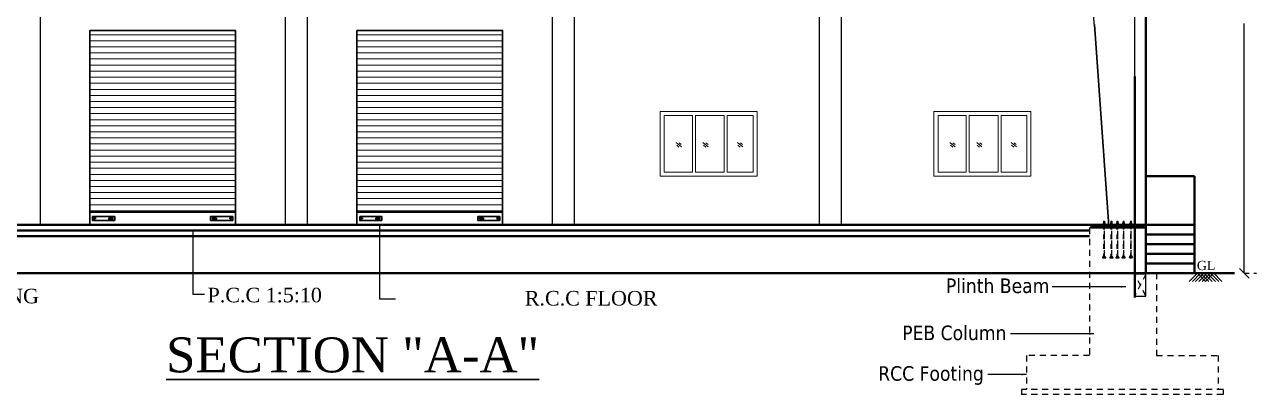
# Model space of a CAD drawing. Header units: metres. Extents: x 98347 to 98865, y -7394 to -7177.
# Drawn here: x 98585.5 to 98610.87, y -7311.54 to -7303.93 of the extents above; entities that cross this region are included whole.
import ezdxf

# ---------------------------------------------------------------- set-up
doc = ezdxf.new("R2010")
doc.units = ezdxf.units.M
doc.header["$LTSCALE"] = 0.5
doc.header["$MEASUREMENT"] = 0
doc.header["$PDMODE"] = 66
for name, pattern in [('CENTER', [2, 1.25, -0.25, 0.25, -0.25]), ('DASHDOT', [1, 0.5, -0.25, 0, -0.25]), ('DOT2', [0.125, 0, -0.125]), ('HIDDEN', [0.375, 0.25, -0.125])]:
    doc.linetypes.add(name, pattern=pattern)
doc.layers.get('0').update_dxf_attribs({"color": 30, "lineweight": 40})
for name, color, linetype in [('3CON', 3, 'Continuous'), ('BLK_1_HT_OF_BLDG', 5, 'Continuous'), ('CEN-LI', 7, 'CENTER'), ('HATCH', 18, 'Continuous'), ('JSC-15O-Gusset Plt', 4, 'Continuous'), ('JSC-15O-Stiffener Plate', 4, 'Continuous'), ('JSC-1A-Thin', 254, 'Continuous'), ('JSC-D-Hidden', 209, 'HIDDEN'), ('JSC-E-Line', 241, 'Continuous'), ('JSC-G-Grid Line', 250, 'DASHDOT'), ('JSC-H-Dimension', 251, 'Continuous'), ('JSC-U-Steel', 21, 'Continuous')]:
    doc.layers.add(name, color=color, linetype=linetype)
for name, color, linetype, lineweight in [('DIM', 5, 'Continuous', 25), ('HAT', 8, 'Continuous', 18), ('JSC-13M-Arrow', 250, 'Continuous', 20), ('JSC-4D-Bolt', 240, 'Continuous', 18), ('JSC-J-Grouting', 9, 'Continuous', 20), ('JSC-K-Text 2', 7, 'Continuous', 20), ('JSC-S-Joinerys', 126, 'Continuous', 18), ('TEXT', 11, 'Continuous', 30), ('WINDOW', 3, 'Continuous', 30)]:
    doc.layers.add(name, color=color, linetype=linetype, lineweight=lineweight)
doc.styles.add('DIM', font='times.ttf')
doc.styles.add('JSC-Tahoma', font='tahoma.ttf')
doc.styles.add('RAM', font='dutchi.ttf')
doc.styles.add('ROMANS', font='stylu.ttf', dxfattribs={"width": 0.75})
doc.styles.get("Standard").update_dxf_attribs({"font": 'times.ttf'})
doc.dimstyles.new('Standard$0', dxfattribs={"dimtxt": 0.08, "dimasz": 0.05, "dimexe": 0.02, "dimexo": 0.05, "dimgap": 0.09, "dimtad": 0, "dimtih": 1, "dimtoh": 1, "dimzin": 0, "dimdsep": 46, "dimtxsty": 'Standard', "dimcen": 0.09, "dimclrd": 7, "dimclre": 7, "dimclrt": 7, "dimadec": 0, "dimazin": 0, "dimtfac": 1, "dimtofl": 0, "dimtmove": 0, "dimatfit": 3, "dimfxl": 0, "dimtolj": 1, "dimtzin": 0, "dimarcsym": 0})
doc.dimstyles.new('STANDARD$7', dxfattribs={"dimtxt": 0.18, "dimasz": 7, "dimexe": 0.18, "dimexo": 0.0625, "dimgap": 0.09, "dimtad": 0, "dimtih": 1, "dimtoh": 1, "dimdec": 3, "dimzin": 0, "dimdsep": 46, "dimtxsty": 'ROMANS', "dimcen": 0.09, "dimclrd": 3, "dimclrt": 2, "dimaunit": 1, "dimadec": 0, "dimazin": 0, "dimtfac": 1, "dimtdec": 3, "dimtofl": 0, "dimtmove": 2, "dimatfit": 3, "dimfxl": 0, "dimtolj": 1, "dimtzin": 0, "dimarcsym": 0})

# ---------------------------------------------------------------- blocks, each defined once
blk = doc.blocks.new('A$C3B5A2755')
at = {"layer": 'HATCH'}
h = blk.add_hatch(dxfattribs=at)
h.set_pattern_fill('ANSI31', color=256, scale=1.234568, style=0)
h.set_pattern_definition([(135, (210166.25586, 97573.51897), (0.10912141685, 0.10912141685), [])])
h.paths.add_polyline_path([(16, -700), (16, -705), (11, -705)])
h = blk.add_hatch(dxfattribs=at)
h.set_pattern_fill('ANSI31', color=256, scale=1.234568, style=0)
h.set_pattern_definition([(225, (210166.25586, -98991.59917), (0.10912141685, -0.10912141685), [])])
h.paths.add_polyline_path([(16, -718), (16, -713), (11, -713)])
h = blk.add_hatch(dxfattribs=at)
h.set_pattern_fill('ANSI31', color=256, scale=1.234568, style=0)
h.set_pattern_definition([(45, (-210114.404, 97573.51897), (-0.10912141685, 0.10912141685), [])])
h.paths.add_polyline_path([(36, -700), (36, -705), (41, -705)])
h = blk.add_hatch(dxfattribs=at)
h.set_pattern_fill('ANSI31', color=256, scale=1.234568, style=0)
h.set_pattern_definition([(315, (-210114.404, -98991.59917), (-0.10912141685, -0.10912141685), [])])
h.paths.add_polyline_path([(36, -718), (36, -713), (41, -713)])
for p, q in [((16, -700), (11, -705)), ((16, -718), (11, -713)), ((36, -700), (41, -705)), ((36, -718), (41, -713))]:
    blk.add_line(p, q, dxfattribs=at)
at = {"layer": 'JSC-15O-Stiffener Plate', "linetype": 'HIDDEN'}
for p, q in [((7, -677), (-5, -705)), ((7, -677), (16, -677)), ((16, -705), (36, -705)), ((16, -713), (36, -713)), ((45, -677), (36, -677)), ((45, -677), (57, -705))]:
    blk.add_line(p, q, dxfattribs=at)
for points in [[(16, -713), (-9, -713), (-9, -705), (16, -705)], [(36, -705), (61, -705), (61, -713), (36, -713)]]:
    blk.add_lwpolyline(points, dxfattribs=at)
at = {"layer": 'JSC-4D-Bolt'}
for p, q in [((6, 36), (6, 6)), ((26, 39), (11, 39)), ((26, 23), (11, 23)), ((26, 23), (11, 23)), ((26, 3), (11, 3)), ((18, 73), (16, 72)), ((16, 72), (36, 72)), ((16, 72), (16, 0)), ((34, 73), (18, 73)), ((26, 39), (41, 39)), ((26, 23), (41, 23)), ((26, 23), (41, 23)), ((26, 23), (41, 23)), ((26, 3), (41, 3)), ((26, 3), (41, 3)), ((36, 72), (34, 73)), ((36, 72), (36, 0)), ((36, 39), (36, 23)), ((36, 23), (36, 3)), ((46, 36), (46, 6))]:
    blk.add_line(p, q, dxfattribs=at)
at = {"layer": 'JSC-4D-Bolt', "linetype": 'HIDDEN'}
for p, q in [((16, 0), (16, -725)), ((36, 0), (36, -725)), ((16, -725), (36, -725))]:
    blk.add_line(p, q, dxfattribs=at)
at = {"layer": 'JSC-4D-Bolt'}
blk.add_lwpolyline([(0, 3), (52, 3), (52, 0), (0, 0)], close=True, dxfattribs=at)
for centre, radius, start, end in [((11, 33), 5.93, 33.6264, 146.3736), ((11, 29), 5.93, 213.6264, 326.3736), ((11, 17), 5.93, 33.6264, 146.3736), ((11, 9), 5.93, 213.6264, 326.3736), ((26, 19), 19.8, 60, 120), ((26, 43), 19.8, 240, 300), ((26, 3), 19.8, 60, 120), ((26, 23), 19.8, 240, 300), ((41, 33), 5.93, 33.6264, 146.3736), ((41, 29), 5.93, 213.6264, 326.3736), ((41, 17), 5.93, 33.6264, 146.3736), ((41, 9), 5.93, 213.6264, 326.3736)]:
    blk.add_arc(centre, radius, start, end, dxfattribs=at)
at = {"layer": 'JSC-D-Hidden'}
for p, q in [((17, 72), (17, -55)), ((35, 72), (35, -55)), ((16, -55), (36, -55))]:
    blk.add_line(p, q, dxfattribs=at)
at = {"layer": 'JSC-G-Grid Line'}
blk.add_line((26, 75), (26, -725), dxfattribs=at)
blk = doc.blocks.new('_Oblique')
at = {"color": 0, "linetype": 'ByBlock', "lineweight": -2}
blk.add_line((-0.5, -0.5), (0.5, 0.5), dxfattribs=at)
blk = doc.blocks.new('*D77')
at = {"layer": 'BLK_1_HT_OF_BLDG', "color": 5, "linetype": 'DOT2', "lineweight": -2}
for p, q in [((98610.623, -7297.05), (98610.873, -7297.05)), ((98610.623, -7309.05), (98610.873, -7309.05))]:
    blk.add_line(p, q, dxfattribs=at)
at = {"layer": 'BLK_1_HT_OF_BLDG', "color": 5, "lineweight": -2}
for p, q in [((98610.623, -7297.05), (98610.623, -7302.195)), ((98610.623, -7309.05), (98610.623, -7303.906))]:
    blk.add_line(p, q, dxfattribs=at)
at = {"layer": 'Defpoints', "color": 0}
for p in [(98607.375, -7297.05), (98607.375, -7309.05), (98610.623, -7309.05)]:
    blk.add_point(p, dxfattribs=at)
at = {"layer": 'BLK_1_HT_OF_BLDG', "color": 5, "lineweight": -2, "xscale": 0.2, "yscale": 0.2, "zscale": 0.2}
for p, rotation in [((98610.623, -7297.05), 90), ((98610.623, -7309.05), 270)]:
    blk.add_blockref('_Oblique', p, dxfattribs=dict(at, rotation=rotation))
at = {"layer": 'BLK_1_HT_OF_BLDG', "insert": (98610.623, -7303.05), "char_height": 0.32, "attachment_point": 5, "rotation": 90, "style": 'DIM'}
blk.add_mtext('\\A1;12.00', dxfattribs=at)

msp = doc.modelspace()

# ---------------------------------------------------------------- hatches: boundary and pattern name
at = {"layer": 'HAT'}
h = msp.add_hatch(dxfattribs=at)
h.set_pattern_fill('ANSI31', color=256, angle=135, style=0)
h.set_pattern_definition([(180, (72709.15135, 3244.98636), (0, -0.125), [])])
h.paths.add_polyline_path([(98589.847, -7307.789), (98589.847, -7304.05), (98586.847, -7304.05), (98586.847, -7307.789)])
h = msp.add_hatch(dxfattribs=at)
h.set_pattern_fill('ANSI31', color=256, angle=135, style=0)
h.set_pattern_definition([(180, (72714.65107, 3244.98636), (0, -0.125), [])])
h.paths.add_polyline_path([(98595.347, -7307.789), (98595.347, -7304.05), (98592.347, -7304.05), (98592.347, -7307.789)])
at = {"layer": 'JSC-H-Dimension'}
h = msp.add_hatch(dxfattribs=at)
h.set_pattern_fill('DOTS', color=256, scale=0.23862)
h.set_pattern_definition([(7e-15, (90203.2042, -5309.081331), (0.007456884077, 0.014913768153), [0, -0.014913768153])])
h.paths.add_polyline_path([(98608.538, -7308.07), (98608.558, -7308.12), (98607.438, -7308.12), (98607.488, -7308.07)])
h = msp.add_hatch(dxfattribs=at)
h.set_pattern_fill('ANSI31', color=256, scale=0.025)
h.set_pattern_definition([(45, (95698.353682, -9318.2281512), (-0.0022097086912, 0.0022097086912), [])])
edge = h.paths.add_edge_path()
edge.add_line((98607.488, -7308.07), (98607.488, -7308.05))
edge.add_line((98607.488, -7308.05), (98608.538, -7308.05))
edge.add_line((98608.538, -7308.05), (98608.538, -7308.07))
edge.add_line((98608.538, -7308.07), (98607.489, -7308.07))

# ---------------------------------------------------------------- linework, layer by layer
for p, q in [((98608.597, -7299.101), (98608.597, -7309.05)), ((98608.367, -7305), (98608.367, -7309.55)), ((98586.847, -7307.789), (98589.847, -7307.789)), ((98592.347, -7307.789), (98595.347, -7307.789)), ((98573.597, -7308.05), (98608.597, -7308.05)), ((98574.757, -7308.17), (98607.438, -7308.17)), ((98574.757, -7308.29), (98607.438, -7308.29)), ((98610.42, -7309.05), (98571.597, -7309.05))]:
    msp.add_line(p, q)
at = {"ltscale": 0.2}
for p, q in [((98608.597, -7307.05), (98609.597, -7307.05)), ((98609.597, -7307.05), (98609.597, -7309.05)), ((98608.597, -7308.05), (98609.597, -7308.05)), ((98608.597, -7308.25), (98609.597, -7308.25)), ((98608.597, -7308.45), (98609.597, -7308.45)), ((98608.597, -7308.65), (98609.597, -7308.65)), ((98608.597, -7308.85), (98609.597, -7308.85))]:
    msp.add_line(p, q, dxfattribs=at)
for points in [[(98587.243, -7307.912), (98587.314, -7307.912), (98587.314, -7307.931), (98587.243, -7307.931)], [(98589.451, -7307.912), (98589.38, -7307.912), (98589.38, -7307.931), (98589.451, -7307.931)], [(98592.743, -7307.912), (98592.814, -7307.912), (98592.814, -7307.931), (98592.743, -7307.931)], [(98594.951, -7307.912), (98594.88, -7307.912), (98594.88, -7307.931), (98594.951, -7307.931)]]:
    msp.add_lwpolyline(points, close=True, dxfattribs=at)
for centre in [(98586.945, -7307.921), (98589.75, -7307.921), (98592.444, -7307.921), (98595.25, -7307.921)]:
    msp.add_circle(centre, 0.0134, dxfattribs=at)
at = {"layer": 'CEN-LI', "color": 4, "linetype": 'Continuous'}
for p, q in [((98609.659, -7309.05), (98609.489, -7309.221)), ((98609.726, -7309.05), (98609.556, -7309.221)), ((98609.792, -7309.05), (98609.623, -7309.221)), ((98609.828, -7309.221), (98609.659, -7309.05)), ((98609.859, -7309.05), (98609.69, -7309.221)), ((98609.895, -7309.221), (98609.726, -7309.05)), ((98609.926, -7309.05), (98609.756, -7309.221)), ((98609.962, -7309.221), (98609.792, -7309.05)), ((98609.993, -7309.05), (98609.823, -7309.221)), ((98610.029, -7309.221), (98609.859, -7309.05)), ((98610.097, -7309.221), (98609.927, -7309.05)), ((98610.163, -7309.221), (98609.994, -7309.05))]:
    msp.add_line(p, q, dxfattribs=at)
at = {"layer": 'DIM'}
for p, q in [((98585.823, -7298.323), (98585.823, -7308.05)), ((98590.871, -7298.323), (98590.871, -7308.05)), ((98591.323, -7298.323), (98591.323, -7308.05)), ((98596.371, -7298.323), (98596.371, -7308.05)), ((98596.823, -7298.401), (98596.823, -7308.05)), ((98601.871, -7299.328), (98601.871, -7308.05)), ((98602.322, -7299.411), (98602.322, -7308.05))]:
    msp.add_line(p, q, dxfattribs=at)
at = {"layer": 'JSC-15O-Gusset Plt'}
msp.add_lwpolyline([(98608.538, -7308.05), (98607.488, -7308.05), (98607.488, -7308.07), (98608.538, -7308.07)], close=True, dxfattribs=at)
at = {"layer": 'JSC-1A-Thin'}
msp.add_line((98608.367, -7308.05), (98608.367, -7300.325), dxfattribs=at)
at = {"layer": 'JSC-1A-Thin', "elevation": 0}
msp.add_lwpolyline([(98607.539, -7303.931), (98607.834, -7308.08)], dxfattribs=at)
at = {"layer": 'JSC-D-Hidden', "lineweight": -2}
for p, q in [((98608.597, -7309.519, 0), (98608.367, -7309.069, 0)), ((98608.597, -7309.069, 0), (98608.367, -7309.519, 0))]:
    msp.add_line(p, q, dxfattribs=at)
at = {"layer": 'JSC-D-Hidden', "lineweight": -2, "extrusion": (1, 5.56821e-07, 0), "elevation": 98607.434}
msp.add_lwpolyline([(-7308.175, 0), (-7310.799, 0)], dxfattribs=at)
at = {"layer": 'JSC-D-Hidden', "lineweight": -2, "extrusion": (1, 9.30389e-08, 0), "elevation": 98608.817}
msp.add_lwpolyline([(-7309.059, 0), (-7310.753, 0)], dxfattribs=at)
at = {"layer": 'JSC-D-Hidden', "lineweight": -2, "extrusion": (3.582e-13, -1, 0), "elevation": 7310.744}
msp.add_lwpolyline([(98607.438, 0), (98606.138, 0)], dxfattribs=at)
at = {"layer": 'JSC-D-Hidden', "lineweight": -2, "elevation": 0}
for points in [[(98606.138, -7310.744), (98606.138, -7311.444)], [(98610.088, -7310.744), (98610.088, -7311.444)], [(98606.038, -7311.444), (98606.038, -7311.544)], [(98610.188, -7311.444), (98610.188, -7311.544)]]:
    msp.add_lwpolyline(points, dxfattribs=at)
at = {"layer": 'JSC-D-Hidden', "lineweight": -2, "extrusion": (3.2689e-07, 1, 0), "elevation": -7310.712}
msp.add_lwpolyline([(-98608.82, 0), (-98610.09, 0)], dxfattribs=at)
at = {"layer": 'JSC-D-Hidden', "lineweight": -2, "extrusion": (-2.12314e-06, -1, 0), "elevation": 7311.235}
msp.add_lwpolyline([(98610.203, 0), (98606.053, 0)], dxfattribs=at)
at = {"layer": 'JSC-D-Hidden', "lineweight": -2, "extrusion": (-2.12157e-06, -1, 0), "elevation": 7311.335}
msp.add_lwpolyline([(98610.203, 0), (98606.053, 0)], dxfattribs=at)
at = {"layer": 'JSC-E-Line', "lineweight": -2, "elevation": 0}
msp.add_lwpolyline([(98608.597, -7309.069), (98608.367, -7309.069), (98608.367, -7309.519), (98608.597, -7309.519)], close=True, dxfattribs=at)
at = {"layer": 'JSC-J-Grouting', "elevation": 0}
msp.add_lwpolyline([(98608.588, -7308.12), (98608.538, -7308.07), (98607.488, -7308.07), (98607.438, -7308.12), (98608.588, -7308.12)], dxfattribs=at)
at = {"layer": 'JSC-S-Joinerys'}
for p, q in [((98599.258, -7305.8), (98599.258, -7306.967)), ((98599.32, -7305.8), (98599.32, -7306.967)), ((98604.897, -7305.8), (98604.897, -7306.967)), ((98604.959, -7305.8), (98604.959, -7306.967)), ((98599.032, -7306.45), (98598.923, -7306.36)), ((98599.029, -7306.398), (98598.985, -7306.364)), ((98599.584, -7306.45), (98599.474, -7306.36)), ((98599.581, -7306.398), (98599.537, -7306.364)), ((98600.293, -7306.45), (98600.184, -7306.36)), ((98600.29, -7306.398), (98600.246, -7306.364)), ((98604.671, -7306.45), (98604.561, -7306.36)), ((98604.667, -7306.398), (98604.623, -7306.364)), ((98605.222, -7306.45), (98605.113, -7306.36)), ((98605.219, -7306.398), (98605.175, -7306.364)), ((98605.931, -7306.45), (98605.822, -7306.36)), ((98605.928, -7306.398), (98605.884, -7306.364)), ((98598.981, -7306.452), (98598.934, -7306.414)), ((98599.533, -7306.452), (98599.485, -7306.414)), ((98600.242, -7306.452), (98600.195, -7306.414)), ((98604.619, -7306.452), (98604.572, -7306.414)), ((98605.171, -7306.452), (98605.124, -7306.414)), ((98605.88, -7306.452), (98605.833, -7306.414))]:
    msp.add_line(p, q, dxfattribs=at)
for points in [[(98598.591, -7307.05), (98600.591, -7307.05), (98600.591, -7305.717), (98598.591, -7305.717)], [(98599.977, -7306.967), (98600.508, -7306.967), (98600.508, -7305.8), (98599.977, -7305.8)], [(98604.229, -7307.05), (98606.229, -7307.05), (98606.229, -7305.717), (98604.229, -7305.717)], [(98605.615, -7306.967), (98606.146, -7306.967), (98606.146, -7305.8), (98605.615, -7305.8)]]:
    msp.add_lwpolyline(points, close=True, dxfattribs=at)
for points in [[(98599.258, -7306.967), (98598.679, -7306.967), (98598.679, -7305.8), (98599.258, -7305.8)], [(98599.32, -7305.8), (98599.914, -7305.8), (98599.914, -7306.967), (98599.32, -7306.967)], [(98604.897, -7306.967), (98604.318, -7306.967), (98604.318, -7305.8), (98604.897, -7305.8)], [(98604.959, -7305.8), (98605.553, -7305.8), (98605.553, -7306.967), (98604.959, -7306.967)]]:
    msp.add_lwpolyline(points, dxfattribs=at)
at = {"layer": 'JSC-U-Steel', "elevation": 0}
for points in [[(98607.533, -7303.931), (98607.393, -7300.356)], [(98607.533, -7303.931), (98607.829, -7308.081)]]:
    msp.add_lwpolyline(points, dxfattribs=at)
at = {"layer": 'WINDOW'}
for points in [[(98586.847, -7304.05), (98589.847, -7304.05), (98589.847, -7308.05), (98586.847, -7308.05)], [(98592.347, -7304.05), (98595.347, -7304.05), (98595.347, -7308.05), (98592.347, -7308.05)], [(98586.905, -7307.884), (98587.359, -7307.884), (98587.359, -7307.961), (98586.905, -7307.961)], [(98589.79, -7307.884), (98589.335, -7307.884), (98589.335, -7307.961), (98589.79, -7307.961)], [(98592.405, -7307.884), (98592.859, -7307.884), (98592.859, -7307.961), (98592.405, -7307.961)], [(98595.29, -7307.884), (98594.835, -7307.884), (98594.835, -7307.961), (98595.29, -7307.961)]]:
    msp.add_lwpolyline(points, close=True, dxfattribs=at)

# ---------------------------------------------------------------- block references
at = {"layer": 'JSC-H-Dimension', "xscale": -0.000954481161898, "yscale": 0.000954481163717, "zscale": 0.0009544811618075}
for p in [(98607.762, -7308.05, 0), (98607.912, -7308.05, 0), (98608.037, -7308.05, 0), (98608.162, -7308.05, 0), (98608.312, -7308.046, 0)]:
    msp.add_blockref('A$C3B5A2755', p, dxfattribs=at)

# ---------------------------------------------------------------- texts
at = {"layer": 'JSC-K-Text 2', "style": 'JSC-Tahoma'}
for s, p in [('Plinth Beam', (98604.479, -7309.458, 0)), ('PEB Column', (98603.578, -7310.428, 0)), ('RCC Footing', (98603.084, -7311.264, 0))]:
    msp.add_text(s, height=0.3, dxfattribs=at).set_placement(p)
at = {"layer": 'TEXT', "linetype": 'ByBlock', "style": 'RAM'}
msp.add_text('GL', height=0.1895, dxfattribs=at).set_placement((98609.648, -7308.985))
at = {"layer": 'TEXT', "style": 'DIM'}
for s, height, p in [('P.C.C 1:5:10', 0.3, (98589.272, -7309.649)), ('R.C.C FLOOR', 0.3, (98595.806, -7309.715)), ('%%USECTION "A-A"', 0.72, (98588.417, -7311.091, 0))]:
    msp.add_text(s, height=height, dxfattribs=at).set_placement(p)
at = {"layer": 'TEXT', "insert": (98582.69, -7309.37), "char_height": 0.3, "attachment_point": 1, "style": 'DIM'}
msp.add_mtext('SAND FILLING', dxfattribs=at)

# ---------------------------------------------------------------- dimensions: what is measured, and where the dimension line sits
at = {"layer": 'BLK_1_HT_OF_BLDG', "color": 5}
dim = msp.add_linear_dim(base=(98610.623, -7309.05), p1=(98607.375, -7297.05), p2=(98607.375, -7309.05), angle=90, dimstyle='Standard$0', override={"dimscale": 4, "dimexe": 0.0625, "dimtih": 0, "dimtoh": 0, "dimpost": '\\X', "dimtxsty": 'DIM', "dimblk": 'Oblique', "dimcen": 0.15625, "dimclrd": 5, "dimclre": 5, "dimclrt": 256, "dimtix": 1, "dimfxl": 0, "dimfxlon": 1, "dimarcsym": 1}, dxfattribs=at)
dim.commit()
dim.dimension.update_dxf_attribs({"geometry": '*D77', "text_midpoint": (98610.623, -7303.05)})

# ---------------------------------------------------------------- leaders
at = {"layer": '3CON', "color": 4, "lineweight": 35, "ltscale": 30}
for points in [[(98592.81, -7308.05), (98592.81, -7309.577), (98593.145, -7309.577)], [(98588.967, -7308.17), (98588.967, -7309.484), (98589.207, -7309.484)]]:
    msp.add_leader(points, dimstyle='STANDARD$7', override={"dimasz": 0.05, "dimexe": 0.09375, "dimtih": 0, "dimtoh": 0, "dimdec": 2, "dimpost": '\\X', "dimtxsty": 'DIM', "dimcen": 0.15625, "dimclrd": 4, "dimclre": 4, "dimtdec": 2, "dimtix": 1}, dxfattribs=at)
at = {"layer": 'JSC-13M-Arrow'}
for points in [[(98608.188, -7309.33, 0), (98606.671, -7309.33, 0)], [(98607.524, -7310.301, 0), (98605.81, -7310.301, 0)], [(98606.138, -7311.137, 0), (98605.345, -7311.137, 0)]]:
    msp.add_leader(points, dimstyle='STANDARD$7', override={"dimscale": 2, "dimasz": 0.05, "dimexe": 0.09375, "dimtih": 0, "dimtoh": 0, "dimdec": 2, "dimpost": '\\X', "dimtxsty": 'DIM', "dimcen": 0.15625, "dimclrd": 4, "dimclre": 4, "dimtdec": 2, "dimtix": 1}, dxfattribs=at)

doc.saveas('drawing.dxf')
